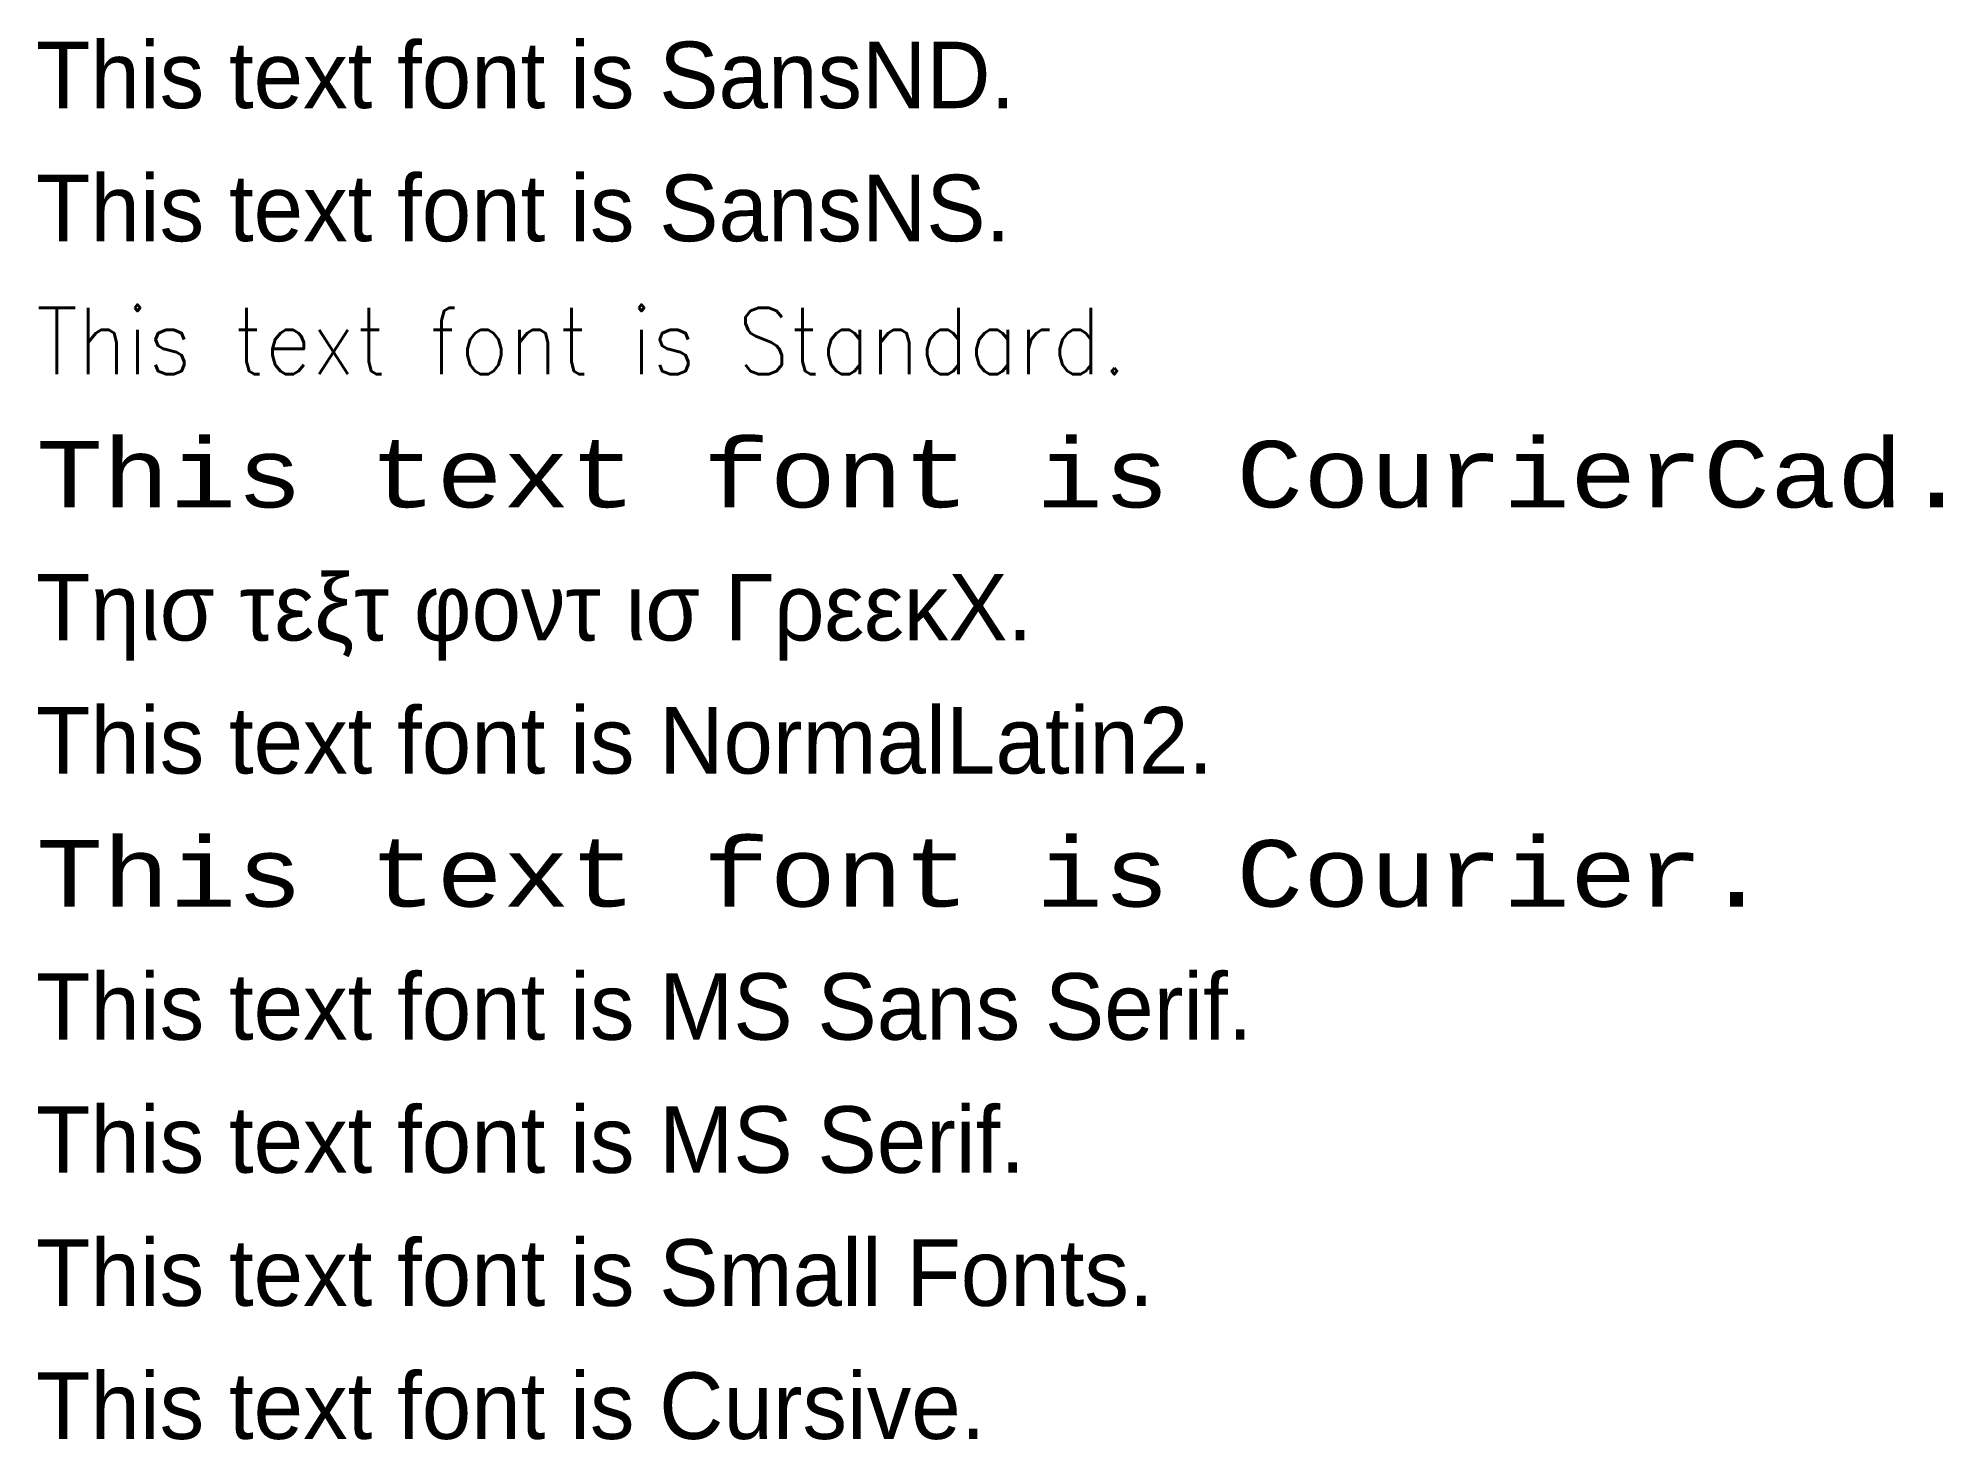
# Model space of a CAD drawing. Header units: millimetres. Extents: x 0 to 287, y 0 to 211.
import ezdxf

# ---------------------------------------------------------------- set-up
doc = ezdxf.new("R2010")
doc.units = ezdxf.units.MM
doc.layers.add('2. Mark (Vector)', color=5, linetype='Continuous', lineweight=5, true_color=0x0000ff)
doc.styles.add('textstyle15', font='Cursive')
doc.styles.add('textstyle16', font='')
doc.styles.add('textstyle17', font='')
doc.styles.add('textstyle18', font='')
doc.styles.add('textstyle19', font='')
doc.styles.add('textstyle20', font='NormalLatin2')
doc.styles.add('textstyle21', font='GreekC')
doc.styles.add('textstyle22', font='CourierCad')
doc.styles.add('textstyle23', font='Standard')
doc.styles.add('textstyle24', font='SansNS')
doc.styles.add('textstyle25', font='Unicode')
doc.styles.get('textstyle16').set_extended_font_data('Small Fonts')
doc.styles.get('textstyle17').set_extended_font_data('MS Serif')
doc.styles.get('textstyle18').set_extended_font_data('MS Sans Serif')
doc.styles.get('textstyle19').set_extended_font_data('Courier')

msp = doc.modelspace()

# ---------------------------------------------------------------- texts
at = {"layer": '2. Mark (Vector)'}
for s, style, p in [('This text font is SansND.', 'textstyle25', (0, 200)), ('This text font is SansNS.', 'textstyle24', (0, 180)), ('This text font is Standard.', 'textstyle23', (0, 160)), ('This text font is CourierCad.', 'textstyle22', (0, 140)), ('This text font is GreekC.', 'textstyle21', (0, 120)), ('This text font is NormalLatin2.', 'textstyle20', (0, 100)), ('This text font is Courier.', 'textstyle19', (0, 80)), ('This text font is MS Sans Serif.', 'textstyle18', (0, 60)), ('This text font is MS Serif.', 'textstyle17', (0, 40)), ('This text font is Small Fonts.', 'textstyle16', (0, 20)), ('This text font is Cursive.', 'textstyle15', (0, 0))]:
    msp.add_text(s, height=10, dxfattribs=dict(at, style=style)).set_placement(p)

doc.saveas('drawing.dxf')
